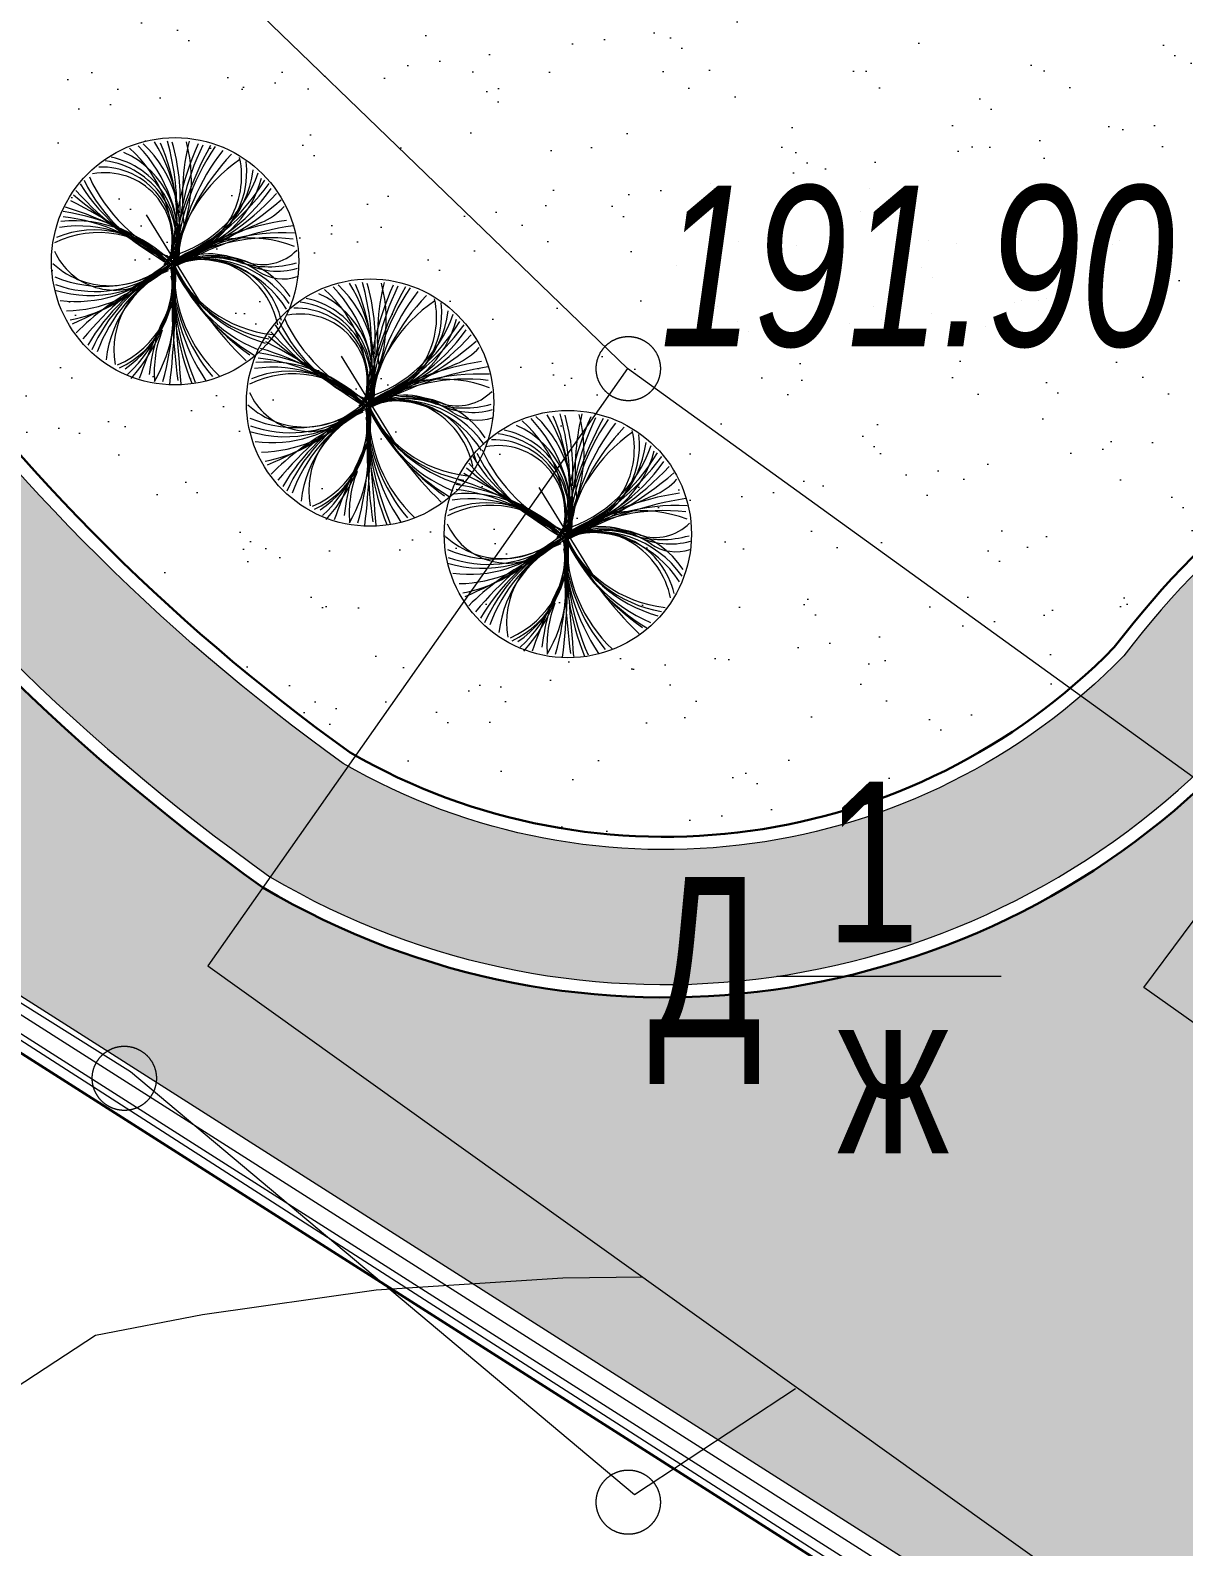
# Model space of a CAD drawing. Header units: millimetres. Extents: x -38151500 to -27467627, y -20617104 to -20349562.
# Drawn here: x -32388294 to -32381108, y -20512077 to -20502633 of the extents above; entities that cross this region are included whole.
import ezdxf
from ezdxf.xclip import XClip

# ---------------------------------------------------------------- set-up
doc = ezdxf.new("R2010")
doc.units = ezdxf.units.MM
doc.header["$MEASUREMENT"] = 0
doc.header["$XCLIPFRAME"] = 0
doc.layers.add('!!! ПОДОСНОВА', color=7, linetype='Continuous')
for name, color, linetype, lineweight in [('Новый_ГП_БК_08.20_Ном._пера__5', 5, 'Continuous', 30), ('Новый_ГП_Благоустройство штриховка_Ном._пера__246', 246, 'Continuous', 13), ('Новый_ГП_Граница участка_Ном._пера__1', 1, 'Continuous', 40), ('Новый_ГП_Ограждение_Ном._пера__152', 152, 'Continuous', 18), ('Новый_ГП_озеленение_газон_Ном._пера__74', 74, 'Continuous', 20), ('Новый_ГП_озеленение_кустарники_Ном._пера__86', 86, 'Continuous', 13), ('Новый_ГП_озеленение_кустарники_Ном._пера__94', 94, 'Continuous', 5), ('Чертеж_1_Новофедоровское_снт 28_07$0$tp_Здания_Ном._пера__253', 252, 'Continuous', 18), ('Чертеж_1_Новофедоровское_снт 28_07$0$tp_отметки_новые_Ном._пера__253', 252, 'Continuous', 18), ('Чертеж_1_Новый_ГП_Топография_Ном._пера__253', 252, 'Continuous', 18), ('Чертеж_1_Новый_Новофедоровское_снт 28_07$0$tp_Здания_Ном._пера__253', 252, 'Continuous', 18), ('Чертеж_1_Новый_Новофедоровское_снт 28_07$0$tp_Контур растит_Ном._пера__253', 252, 'Continuous', 18), ('Чертеж_1_Новый_Новофедоровское_снт 28_07$0$tp_Ограждения рабица_Ном._пера__253', 252, 'Continuous', 18), ('Чертеж_1_Новый_Новофедоровское_снт 28_07$0$tp_отметки_новые_Ном._пера__7', 7, 'Continuous', 18), ('Чертеж_1_Новый_Новофедоровское_снт 28_07$0$tp_рельеф_Ном._пера__253', 252, 'Continuous', 18)]:
    doc.layers.add(name, color=color, linetype=linetype, lineweight=lineweight)
doc.layers.add('Новый_ГП_озеленение_кустарники_Ном._пера__84', color=7, linetype='Continuous', lineweight=5, true_color=0x1f7f00)
doc.layers.add('Новый_ГП_Тротуар_Дорожки_Ном._пера__24', color=7, linetype='Continuous', lineweight=20, true_color=0x4f1400)
doc.styles.add('РЎР“Р•РќР•Р\xa0РР\xa0_РЎРўРР›Р¬_1', font='arial.ttf', dxfattribs={"width": 0.75})
doc.styles.add('РЎР“Р•РќР•Р\xa0РР\xa0_РЎРўРР›Р¬_3', font='arial.ttf', dxfattribs={"width": 0.749999})
pattern_1 = [(37.5, (5709271.23, 0), (-24.0004694, 734.119856), [0, -579.12, 0, -647.7, 0, -619.125]), (7.5, (5709271.2, 0), (674.284925, 1075.23765), [0, -312.42, 0, -521.97, 0, -200.025]), (327.5, (5708802.6, 0), (1186.488555, 2.155777), [0, -190.5, 0, -685.8, 0, -895.35]), (317.5, (5708802.6, 0), (1145.334679, 334.393985), [0, -95.25, 0, -449.58, 0, -514.35])]

# ---------------------------------------------------------------- blocks, each defined once
blk = doc.blocks.new('Чертеж_5_1', base_point=(5709271.2, 0))
at = {"layer": 'Чертеж_1_Новый_ГП_Топография_Ном._пера__253', "color": 252, "lineweight": 18, "flags": 128}
for points in [[(-32412928.5, -20517064.2), (-32412888.8, -20517000), (-32402401.8, -20499900.4), (-32376231.7, -20516708.2), (-32364670.8, -20500671), (-32354754.8, -20487867), (-32356508.8, -20480650), (-32358513.8, -20473503), (-32364006.8, -20475465), (-32366862.1, -20474628.4), (-32381133.3, -20465849), (-32371184.2, -20449640.3), (-32378792.8, -20444942), (-32419823.8, -20512686)], [(-32381958.8, -20466500), (-32362558.8, -20478480), (-32360088.8, -20474480), (-32355648.8, -20486530), (-32365378.8, -20500140), (-32364518.8, -20500700), (-32375878.8, -20516190), (-32376208.8, -20516730), (-32376478.8, -20516560), (-32400958.8, -20500980), (-32390278.8, -20483870), (-32391988.8, -20482750)]]:
    blk.add_lwpolyline(points, close=True, dxfattribs=at)
at = {"layer": 'Чертеж_1_Новый_Новофедоровское_снт 28_07$0$tp_Здания_Ном._пера__253', "color": 252, "lineweight": 18, "flags": 128}
blk.add_lwpolyline([(-32376653.5, -20515998.8), (-32374703.4, -20513307.4), (-32381356.3, -20508594.1), (-32380615.8, -20507598), (-32384572.8, -20504739), (-32387187.8, -20508460)], close=True, dxfattribs=at)
blk.add_lwpolyline([(-32383643, -20508524.5), (-32382246.6, -20508524.5)], dxfattribs=at)
at = {"layer": 'Чертеж_1_Новый_Новофедоровское_снт 28_07$0$tp_Контур растит_Ном._пера__253', "color": 252, "lineweight": 18, "flags": 128}
blk.add_lwpolyline([(-32388227.8, -20501211), (-32384572.8, -20504739)], dxfattribs=at)
at = {"layer": 'Чертеж_1_Новый_Новофедоровское_снт 28_07$0$tp_Ограждения рабица_Ном._пера__253', "color": 252, "lineweight": 18, "flags": 128}
blk.add_lwpolyline([(-32402401.8, -20499900.4), (-32392738.8, -20505945), (-32387670.8, -20509117), (-32384530.8, -20511753), (-32383526.3, -20511091.3)], dxfattribs=at)
at = {"layer": 'Чертеж_1_Новый_Новофедоровское_снт 28_07$0$tp_отметки_новые_Ном._пера__7', "color": 7, "lineweight": 18}
for centre in [(-32384568.8, -20504740), (-32387708.8, -20509160), (-32384568.8, -20511800)]:
    blk.add_circle(centre, 200, dxfattribs=at)
at = {"layer": 'Чертеж_1_Новый_Новофедоровское_снт 28_07$0$tp_рельеф_Ном._пера__253', "color": 252, "lineweight": 18, "flags": 128}
blk.add_lwpolyline([(-32384477.9, -20510399.3), (-32384977.4, -20510403.8), (-32386138.8, -20510480), (-32387222.3, -20510632.5), (-32387889.2, -20510762), (-32388578.7, -20511212.5), (-32388753.4, -20511818.8), (-32388560, -20512409.3), (-32388280.6, -20512978.3), (-32387904.6, -20513364.9), (-32387345.9, -20513665.5), (-32386876.5, -20513815.2), (-32385803.3, -20513909.2), (-32383672.3, -20513693.5), (-32381801.7, -20513484.6), (-32380413, -20513308.4)], dxfattribs=at)
at = {"layer": 'Чертеж_1_Новофедоровское_снт 28_07$0$tp_Здания_Ном._пера__253', "color": 252, "lineweight": 18, "char_height": 1000.002, "style": 'РЎР“Р•РќР•Р\xa0РР\xa0_РЎРўРР›Р¬_3'}
for s, insert, attachment_point in [('\\A1;{\\pql;\\fArial|b0|i0|c204|p0;\\W0.749999;1}', (-32383337.7, -20507812.8), 4), ('\\A1;{\\pql;\\fArial|b0|i0|c204|p0;\\W0.749999;Д}', (-32384444.3, -20509195.3), 7), ('\\A1;{\\pql;\\fArial|b0|i0|c204|p0;\\W0.749999;ж}', (-32383269.2, -20509128), 4)]:
    blk.add_mtext(s, dxfattribs=dict(at, insert=insert, attachment_point=attachment_point))
at = {"layer": 'Чертеж_1_Новофедоровское_снт 28_07$0$tp_отметки_новые_Ном._пера__253', "color": 252, "lineweight": 18, "insert": (-32384369.8, -20504614.6), "char_height": 999.996, "attachment_point": 7, "style": 'РЎР“Р•РќР•Р\xa0РР\xa0_РЎРўРР›Р¬_1'}
blk.add_mtext('\\A1;{\\pql;\\fArial|b0|i1|c204|p0;\\W0.750000;191.90}', dxfattribs=at)

msp = doc.modelspace()

# ---------------------------------------------------------------- hatches: boundary and pattern name
at = {"layer": 'Новый_ГП_Благоустройство штриховка_Ном._пера__246', "linetype": 'Continuous', "lineweight": 13}
h = msp.add_hatch(dxfattribs=at)
h.set_pattern_fill('Гравий_0005', color=246, style=0, pattern_type=2)
h.set_pattern_definition([(0, (5709271.23, 43.3), (173.2051, 300), [0, -25, 50, -271.4102]), (0, (5709271.23, -43.3), (173.2051, 300), [0, -25, 50, -271.4102]), (60, (5709271.23, 3e-09), (-173.2050711, 300.0000167), [50, -296.4102]), (60, (5709371.23, 3e-09), (-173.2050711, 300.0000167), [0, -296.4102, 50, 0, 0, 0]), (120, (5709271.23, 3e-09), (-346.4101711, 1.67e-05), [0, -296.4102, 50, 0, 0, 0]), (120, (5709371.23, 3e-09), (-346.4101711, 1.67e-05), [50, -296.4102])])
h.paths.add_polyline_path([(-32386045.03, -20491721.05), (-32386951.75, -20491154.4, 0.006807), (-32386854.78, -20491982.72, -0.3062134), (-32387696.71, -20493067.27, 0.0041139), (-32389797.65, -20493818.08, 0.2666049), (-32392163.03, -20497442.37, 0.0780142), (-32391928.89, -20500578.76, 0.1723091), (-32386801.29, -20507904.97, 0.3489048), (-32380840.64, -20507074.29, -0.2585313), (-32376447.91, -20505095.61, 0.0136544), (-32373936.39, -20505139.94, 0.3144836), (-32369183.16, -20502258.84), (-32369950.33, -20501779.39), (-32369952.07, -20501920.58, -0.3218012), (-32373908.31, -20504299.62, -0.0137708), (-32376394.98, -20504257.14, 0.2552703), (-32381480.77, -20506528.05, -0.3432439), (-32386344.31, -20507199.11, -0.1712031), (-32391114.77, -20500371.13, -0.0778536), (-32391324.95, -20497500.11, -0.2637), (-32389458.61, -20494588.46, -0.0040028), (-32387426.97, -20493862.81, 0.3175283), (-32386012.55, -20491944, -0.0065687)])
at = {"layer": 'Новый_ГП_озеленение_газон_Ном._пера__74', "linetype": 'Continuous', "lineweight": 20}
h = msp.add_hatch(dxfattribs=at)
h.set_pattern_fill('AR_SAND_0005', color=74, style=0, pattern_type=2)
h.set_pattern_definition(pattern_1)
h.paths.add_polyline_path([(-32399843.27, -20499759.47), (-32400546.81, -20500886.58), (-32376306.25, -20516314.19), (-32376128.16, -20516022.78), (-32367023.74, -20503608.39), (-32369114.56, -20502301.71, -0.3182453), (-32373938.91, -20505219.97, -0.0136448), (-32376453.02, -20505175.46, 0.258872), (-32380779.38, -20507125.97, -0.3493763), (-32386844.9, -20507972.13, -0.1724048), (-32392006.42, -20500598.54, -0.0780291), (-32392242.85, -20497436.84, -0.2668386), (-32389829.69, -20493744.62, -0.0041241), (-32387722.3, -20492991.46, 0.3045295), (-32386935.14, -20491985.23, -0.0082483), (-32387037.3, -20491100.93), (-32389717.06, -20489426.28), (-32395713.89, -20499021.83), (-32394834.76, -20499571.23), (-32396318.37, -20501945.51)])
h = msp.add_hatch(dxfattribs=at)
h.set_pattern_fill('AR_SAND_0005', color=74, style=0, pattern_type=2)
h.set_pattern_definition(pattern_1)
h.paths.add_polyline_path([(-32387401.2, -20493938.54, 0.0039917), (-32389426.03, -20494661.72, 0.2633703), (-32391245.13, -20497505.57, 0.0778382), (-32391037.23, -20500351.37, 0.171087), (-32386300.89, -20507131.79, 0.342622), (-32381541.43, -20506475.67, -0.2549845), (-32376390.01, -20504177.28, 0.0137834), (-32373905.45, -20504219.58, 0.3210024), (-32370031.46, -20501902.59), (-32370025.16, -20501732.63), (-32385953.71, -20491778.12, 0.0090704), (-32385932.43, -20491938.77, -0.3183331)])

# ---------------------------------------------------------------- linework, layer by layer
at = {"layer": 'Новый_ГП_БК_08.20_Ном._пера__5', "color": 5, "lineweight": 30}
msp.add_lwpolyline([(-32370031.46, -20501902.59, -0.3210024), (-32373905.45, -20504219.58, -0.0137834), (-32376390.01, -20504177.28, 0.2549845), (-32381541.43, -20506475.67, -0.342622), (-32386300.89, -20507131.79, -0.171087), (-32391037.23, -20500351.37, -0.0778382), (-32391245.13, -20497505.57, -0.2633703), (-32389426.03, -20494661.72, -0.0039917), (-32387401.2, -20493938.54, 0.3183331), (-32385932.43, -20491938.77, -0.0090704), (-32385953.71, -20491778.12), (-32387037.3, -20491100.93, 0.0082483), (-32386935.14, -20491985.23, -0.3045295), (-32387722.3, -20492991.46, 0.0041241), (-32389829.69, -20493744.62, 0.2668386), (-32392242.85, -20497436.84, 0.0780291), (-32392006.42, -20500598.54, 0.1724048), (-32386844.9, -20507972.13, 0.3493763), (-32380779.39, -20507125.97, -0.258872), (-32376453.02, -20505175.46, 0.0136448), (-32373938.91, -20505219.97, 0.3182453), (-32369114.56, -20502301.71), (-32370025.16, -20501732.63)], format="xyb", close=True, dxfattribs=at)
at = {"layer": 'Новый_ГП_Граница участка_Ном._пера__1', "color": 1, "lineweight": 40}
msp.add_lwpolyline([(-32381958.77, -20466500), (-32362558.77, -20478480), (-32360088.77, -20474480), (-32355648.77, -20486530), (-32365378.77, -20500140), (-32364518.77, -20500700), (-32375878.77, -20516190), (-32376208.77, -20516730), (-32376478.77, -20516560), (-32400958.77, -20500980), (-32390278.77, -20483870), (-32391988.77, -20482750)], close=True, dxfattribs=at)
at = {"layer": 'Новый_ГП_Ограждение_Ном._пера__152', "color": 152, "lineweight": 18}
msp.add_lwpolyline([(-32399756.41, -20499620.31), (-32400546.81, -20500886.58), (-32376306.25, -20516314.19), (-32376128.16, -20516022.78), (-32364948.25, -20500778.34), (-32365805.04, -20500220.42), (-32355985.17, -20486484.71), (-32360157.24, -20475161.87), (-32362461.13, -20478892.88), (-32381861.08, -20466912.91), (-32384195.28, -20470694.63), (-32384364.48, -20470587.99), (-32381926.21, -20466637.64), (-32362526.22, -20478617.63), (-32360111.59, -20474707.29), (-32355760.9, -20486514.9), (-32365520.86, -20500166.81), (-32364661.93, -20500726.11), (-32375961.9, -20516134.26), (-32376241.8, -20516592.28), (-32400821.45, -20500948.86), (-32399926.02, -20499514.33), (-32399756.54, -20499620.23)], dxfattribs=at)
msp.add_lwpolyline([(-32381893.65, -20466775.27), (-32362493.68, -20478755.25), (-32360134.41, -20474934.58), (-32355873.04, -20486499.81), (-32365662.95, -20500193.61), (-32364805.09, -20500752.22), (-32376045.03, -20516078.52), (-32376274.02, -20516453.24), (-32400684.13, -20500917.72), (-32390005.49, -20483809.91), (-32391716.31, -20482689.37)], close=True, dxfattribs=at)
at = {"layer": 'Новый_ГП_озеленение_газон_Ном._пера__74', "color": 74, "lineweight": 20}
for points in [[(-32396318.37, -20501945.51), (-32399843.27, -20499759.47), (-32400546.81, -20500886.58), (-32376306.25, -20516314.19), (-32376128.16, -20516022.78), (-32367023.74, -20503608.39), (-32369114.56, -20502301.71, -0.3182453), (-32373938.91, -20505219.97, -0.0136448), (-32376453.02, -20505175.46, 0.258872), (-32380779.38, -20507125.97, -0.3493763), (-32386844.9, -20507972.13, -0.1724048), (-32392006.42, -20500598.54, -0.0780291), (-32392242.85, -20497436.84, -0.2668386), (-32389829.69, -20493744.62, -0.0041241), (-32387722.3, -20492991.46, 0.3045295), (-32386935.14, -20491985.23, -0.0082483), (-32387037.3, -20491100.93), (-32389717.06, -20489426.28), (-32395713.89, -20499021.83), (-32394834.76, -20499571.23)], [(-32370025.16, -20501732.63), (-32370031.46, -20501902.59, -0.3210024), (-32373905.45, -20504219.58, -0.0137834), (-32376390.01, -20504177.28, 0.2549845), (-32381541.43, -20506475.67, -0.342622), (-32386300.89, -20507131.79, -0.171087), (-32391037.23, -20500351.37, -0.0778382), (-32391245.13, -20497505.57, -0.2633703), (-32389426.03, -20494661.72, -0.0039917), (-32387401.2, -20493938.54, 0.3183331), (-32385932.43, -20491938.77, -0.0090704), (-32385953.71, -20491778.12)]]:
    msp.add_lwpolyline(points, format="xyb", close=True, dxfattribs=at)
at = {"layer": 'Новый_ГП_озеленение_кустарники_Ном._пера__84', "color": 86, "lineweight": 5, "true_color": 0x1f7f00}
for p, q in [((-32387213.56, -20504360.83), (-32387571.01, -20503781.88)), ((-32387681.76, -20504250.08), (-32387102.82, -20503892.63)), ((-32385998.77, -20505240.75), (-32386356.21, -20504661.81)), ((-32386466.96, -20505130), (-32385888.02, -20504772.55)), ((-32384766.61, -20506060.25), (-32385124.06, -20505481.3)), ((-32385234.81, -20505949.5), (-32384655.87, -20505592.05))]:
    msp.add_line(p, q, dxfattribs=at)
at = {"layer": 'Новый_ГП_озеленение_кустарники_Ном._пера__86', "color": 86, "lineweight": 13}
for centre in [(-32387392.29, -20504071.35), (-32386177.49, -20504951.28), (-32384945.34, -20505770.78)]:
    msp.add_circle(centre, 770.25, dxfattribs=at)
at = {"layer": 'Новый_ГП_озеленение_кустарники_Ном._пера__94', "color": 94, "lineweight": 5}
for centre, radius, start, end in [((-32388428.8, -20503884.91), 1065.42, 351.924681, 31.533564), ((-32388603.48, -20503829.32), 1224.01, 352.957714, 23.737631), ((-32388212.61, -20503562.51), 921.61, 324.789004, 14.807868), ((-32388957.64, -20503749.55), 1576.48, 356.662955, 15.702291), ((-32388653.74, -20503684.77), 1293.49, 356.193766, 15.918386), ((-32385882, -20503673.37), 1465.26, 166.165259, 187.185336), ((-32387893.19, -20503921.05), 508.39, 345.091891, 78.29152), ((-32387937.71, -20503905.96), 559.67, 343.593802, 66.159102), ((-32388194.52, -20503957.27), 785.44, 352.44954, 48.791784), ((-32388297.08, -20503994.02), 932.04, 356.182265, 43.575481), ((-32388085.5, -20503867.46), 723.77, 344.331126, 46.904688), ((-32385250.04, -20504411.06), 2195.21, 151.106178, 171.208514), ((-32385574.06, -20504083.8), 1832.74, 156.059634, 179.090828), ((-32387510.3, -20503541.15), 532.39, 282.380088, 12.605009), ((-32386008.11, -20504387.14), 1425.82, 136.461365, 166.472321), ((-32385998.5, -20504146.57), 1389.21, 145.387988, 177.555594), ((-32385848.12, -20504023.9), 1528.78, 153.728136, 181.421885), ((-32385980.67, -20504241.11), 1408.5, 142.32876, 171.568082), ((-32387828.67, -20503938.83), 418.97, 342.964497, 100.655477), ((-32387851.32, -20503931.06), 447.04, 342.400476, 92.158282), ((-32387894.32, -20503951.83), 510, 345.881866, 82.448989), ((-32387597.58, -20503407.08), 698.62, 284.619527, 352.288405), ((-32387650.57, -20503254.54), 820.69, 286.666873, 341.11797), ((-32386419.08, -20504260.16), 1001.45, 124.732659, 169.145171), ((-32387507.36, -20503512.72), 561.7, 288.543315, 6.338331), ((-32387055.03, -20503022.49), 1087.9, 211.331593, 252.816436), ((-32387030.39, -20503113.59), 1033.25, 205.983532, 248.158126), ((-32387007.69, -20503126.77), 1010.05, 204.53121, 246.739662), ((-32387766.03, -20502930.69), 1190.87, 286.774753, 324.714649), ((-32388099.21, -20502630.17), 1608.74, 295.03763, 323.469087), ((-32387961.83, -20502873.88), 1323.82, 294.322528, 328.49878), ((-32387517, -20503375.81), 686.27, 282.124452, 345.060504), ((-32390033.48, -20507535.87), 4327.64, 52.82288, 62.58966), ((-32384241.01, -20499104.41), 5920.61, 230.276823, 237.077042), ((-32386666.1, -20502450.86), 1787.8, 221.258459, 245.609125), ((-32388259.49, -20501895.69), 2356.36, 290.624585, 310.438379), ((-32387940.49, -20502571.42), 1597.89, 289.958411, 317.541397), ((-32388281.39, -20505076.34), 1328.01, 48.670802, 81.679322), ((-32388219.95, -20504949.05), 1162.24, 47.532097, 83.521658), ((-32388622.4, -20505536.07), 1883.56, 50.789176, 73.089968), ((-32387021.5, -20503444.71), 419.86, 293.193647, 317.336656), ((-32387869.76, -20504508.29), 615.89, 42.475803, 116.354806), ((-32387896.94, -20504477.56), 601.7, 39.885266, 112.930351), ((-32387995.31, -20504611.05), 759.88, 41.219005, 98.86589), ((-32388024.48, -20504617.11), 798.45, 40.811167, 95.679403), ((-32386720.21, -20505108.55), 1215.13, 86.626914, 124.675431), ((-32386457.94, -20505467.99), 1668.93, 98.25601, 123.537832), ((-32382987.1, -20512860.55), 9823.89, 113.193647, 116.37975), ((-32386332.23, -20505949.92), 2125.36, 98.809627, 118.607111), ((-32386938.62, -20504740.29), 814.59, 69.145489, 125.523895), ((-32386794.91, -20505084.3), 1159.27, 83.20014, 120.681832), ((-32387800.2, -20503702.78), 520.82, 227.239855, 319.698208), ((-32387768.6, -20503840.9), 410.45, 204.030405, 302.251624), ((-32387848.79, -20503482.11), 745.39, 246.877311, 307.76599), ((-32387920.25, -20503524.29), 759.79, 253.076533, 313.726613), ((-32386178.93, -20506043.25), 2326.24, 122.499095, 140.22353), ((-32388002.22, -20504156.49), 614.7, 294.162196, 6.19104), ((-32388071.66, -20504188.14), 663.11, 303.640378, 8.301985), ((-32388321.64, -20504100.98), 925, 313.164651, 1.245362), ((-32388448.71, -20504096.83), 1051.97, 318.000319, 0.868666), ((-32386584.16, -20503708.42), 906.25, 204.020814, 254.197929), ((-32386704.95, -20503754.27), 777.29, 204.558191, 263.976627), ((-32386231.15, -20503538.84), 1301.88, 205.022903, 239.06203), ((-32387211, -20504702.18), 645.75, 34.823655, 107.592859), ((-32386510.6, -20503742.71), 951.8, 199.914486, 247.393985), ((-32387194.16, -20504757.39), 710.12, 72.993389, 107.220858), ((-32387154.12, -20504610.62), 576.02, 33.690579, 115.632889), ((-32387179.81, -20504474.88), 449.59, 61.70795, 119.546081), ((-32386675.86, -20503777.49), 787.64, 202.882225, 260.28785), ((-32387268.99, -20504574.77), 527.47, 11.714309, 104.473028), ((-32387148.43, -20504696.49), 653.06, 71.603953, 111.814394), ((-32387157.71, -20504543.24), 498.32, 55.561905, 117.786125), ((-32387209.46, -20504551.95), 491.83, 13.025308, 110.73304), ((-32387257.73, -20504722.94), 662.62, 32.254072, 100.886665), ((-32386806.81, -20503490.97), 614.21, 252.993389, 286.046002), ((-32386753.91, -20503683.63), 449.01, 241.70795, 286.137227), ((-32386847.91, -20503792.89), 299.21, 251.603953, 315.566732), ((-32387891.25, -20503537.02), 722.5, 250.10111, 301.969183), ((-32388005.97, -20503533.09), 788.22, 262.510654, 312.134871), ((-32388085.7, -20503524.73), 855.22, 271.154696, 314.143584), ((-32389282.19, -20501601.89), 3119.69, 293.628777, 306.032761), ((-32386828.63, -20505242.54), 1283.51, 118.475519, 149.647737), ((-32386926.7, -20505063.34), 1078.42, 119.306379, 155.940485), ((-32386923.58, -20504993.16), 1019.64, 120.467689, 159.463165), ((-32387095.77, -20504769.52), 731.58, 112.525062, 173.32445), ((-32387248.89, -20504621.43), 524.99, 110.953068, 190.131457), ((-32388002.1, -20504188.32), 607.51, 295.651521, 5.270459), ((-32388314.94, -20504357.72), 919.14, 329.84397, 12.182997), ((-32389160.75, -20504344.35), 1757.71, 344.309031, 7.745517), ((-32392750.72, -20504216.66), 5361.73, 353.346072, 0.880103), ((-32125818.41, -20482882.55), 262457.79, 184.63958, 184.7977603), ((-32386142.53, -20504109.93), 1271.89, 179.759249, 213.68111), ((-32383105.95, -20504242.19), 4307.77, 178.493759, 187.625345), ((-32386337.09, -20504095.43), 1075.66, 181.78621, 220.175878), ((-32385655.18, -20504136.06), 1751.95, 179.028632, 203.108368), ((-32385772.98, -20504218.41), 1634.07, 176.924615, 201.998588), ((-32386487.2, -20504125.78), 912.3, 178.892192, 226.529826), ((-32385210.6, -20502909.06), 2489.93, 208.834866, 225.723902), ((-32386118.25, -20503492.97), 1414.57, 206.067372, 235.093136), ((-32386718.26, -20503902.34), 278.77, 235.561905, 288.583598), ((-32388225.42, -20503514.18), 939.83, 280.996176, 312.562966), ((-32386883.44, -20505646.73), 1595.07, 117.669094, 134.906335), ((-32386722.91, -20504785.88), 559.67, 343.593802, 66.159102), ((-32386979.73, -20504837.19), 785.44, 352.44954, 48.791784), ((-32387082.28, -20504873.95), 932.04, 356.182265, 43.575481), ((-32386870.7, -20504747.39), 723.77, 344.331126, 46.904688), ((-32387214, -20504764.84), 1065.42, 351.924681, 31.533564), ((-32387388.69, -20504709.24), 1224.01, 352.957714, 23.737631), ((-32386997.81, -20504442.44), 921.61, 324.789004, 14.807868), ((-32387742.85, -20504629.47), 1576.48, 356.662955, 15.702291), ((-32384035.24, -20505290.98), 2195.21, 151.106178, 171.208514), ((-32387438.94, -20504564.69), 1293.49, 356.193766, 15.918386), ((-32384359.26, -20504963.73), 1832.74, 156.059634, 179.090828), ((-32384783.7, -20505026.49), 1389.21, 145.387988, 177.555594), ((-32384633.32, -20504903.83), 1528.78, 153.728136, 181.421885), ((-32384765.87, -20505121.04), 1408.5, 142.32876, 171.568082), ((-32384667.2, -20504553.29), 1465.26, 166.165259, 187.185336), ((-32383845.35, -20506128.26), 3996.75, 153.107421, 160.604606), ((-32386636.53, -20504810.99), 447.04, 342.400476, 92.158282), ((-32386679.52, -20504831.75), 510, 345.881866, 82.448989), ((-32386678.39, -20504800.97), 508.39, 345.091891, 78.29152), ((-32385204.28, -20505140.09), 1001.45, 124.732659, 169.145171), ((-32386295.5, -20504421.07), 532.39, 282.380088, 12.605009), ((-32384793.32, -20505267.07), 1425.82, 136.461365, 166.472321), ((-32386292.57, -20504392.64), 561.7, 288.543315, 6.338331), ((-32385840.23, -20503902.42), 1087.9, 211.331593, 252.816436), ((-32385815.59, -20503993.52), 1033.25, 205.983532, 248.158126), ((-32385792.89, -20504006.69), 1010.05, 204.53121, 246.739662), ((-32386613.88, -20504818.75), 418.97, 342.964497, 100.655477), ((-32386382.78, -20504287), 698.62, 284.619527, 352.288405), ((-32386884.41, -20503510.09), 1608.74, 295.03763, 323.469087), ((-32386747.03, -20503753.8), 1323.82, 294.322528, 328.49878), ((-32386435.78, -20504134.46), 820.69, 286.666873, 341.11797), ((-32386302.2, -20504255.73), 686.27, 282.124452, 345.060504), ((-32386235.7, -20504921.05), 1325.89, 163.318045, 173.709465), ((-32386814.62, -20504762.06), 707.91, 158.323065, 184.650866), ((-32383026.21, -20499984.34), 5920.61, 230.276823, 237.077042), ((-32385451.3, -20503330.78), 1787.8, 221.258459, 245.609125), ((-32386551.24, -20503810.61), 1190.87, 286.774753, 324.714649), ((-32386725.69, -20503451.35), 1597.89, 289.958411, 317.541397), ((-32387066.59, -20505956.27), 1328.01, 48.670802, 81.679322), ((-32387407.6, -20506416), 1883.56, 50.789176, 73.089968), ((-32388818.69, -20508415.8), 4327.64, 52.82288, 62.58966), ((-32387044.69, -20502775.61), 2356.36, 290.624585, 310.438379), ((-32385806.7, -20504324.64), 419.86, 293.193647, 317.336656), ((-32386780.51, -20505490.97), 759.88, 41.219005, 98.86589), ((-32386809.68, -20505497.03), 798.45, 40.811167, 95.679403), ((-32387005.15, -20505828.97), 1162.24, 47.532097, 83.521658), ((-32385243.14, -20506347.91), 1668.93, 98.25601, 123.537832), ((-32381772.3, -20513740.48), 9823.89, 113.193647, 116.37975), ((-32385117.43, -20506829.85), 2125.36, 98.809627, 118.607111), ((-32386654.96, -20505388.21), 615.89, 42.475803, 116.354806), ((-32386682.14, -20505357.48), 601.7, 39.885266, 112.930351), ((-32385723.82, -20505620.22), 814.59, 69.145489, 125.523895), ((-32385505.41, -20505988.47), 1215.13, 86.626914, 124.675431), ((-32385580.11, -20505964.23), 1159.27, 83.20014, 120.681832), ((-32386585.4, -20504582.71), 520.82, 227.239855, 319.698208), ((-32386553.8, -20504720.83), 410.45, 204.030405, 302.251624), ((-32385996.2, -20505582.11), 645.75, 34.823655, 107.592859), ((-32385979.36, -20505637.31), 710.12, 72.993389, 107.220858), ((-32385939.32, -20505490.55), 576.02, 33.690579, 115.632889), ((-32385965.02, -20505354.8), 449.59, 61.70795, 119.546081), ((-32386054.19, -20505454.69), 527.47, 11.714309, 104.473028), ((-32385933.63, -20505576.41), 653.06, 71.603953, 111.814394), ((-32385942.92, -20505423.16), 498.32, 55.561905, 117.786125), ((-32385994.66, -20505431.87), 491.83, 13.025308, 110.73304), ((-32386042.93, -20505602.86), 662.62, 32.254072, 100.886665), ((-32385633.11, -20504672.81), 299.21, 251.603953, 315.566732), ((-32386634, -20504362.03), 745.39, 246.877311, 307.76599), ((-32386705.45, -20504404.21), 759.79, 253.076533, 313.726613), ((-32386676.45, -20504416.94), 722.5, 250.10111, 301.969183), ((-32386791.17, -20504413.01), 788.22, 262.510654, 312.134871), ((-32386870.9, -20504404.65), 855.22, 271.154696, 314.143584), ((-32388067.39, -20502481.81), 3119.69, 293.628777, 306.032761), ((-32384964.13, -20506923.17), 2326.24, 122.499095, 140.22353), ((-32385613.83, -20506122.47), 1283.51, 118.475519, 149.647737), ((-32385711.91, -20505943.26), 1078.42, 119.306379, 155.940485), ((-32385708.78, -20505873.08), 1019.64, 120.467689, 159.463165), ((-32385880.98, -20505649.45), 731.58, 112.525062, 173.32445), ((-32386034.09, -20505501.35), 524.99, 110.953068, 190.131457), ((-32386787.43, -20505036.41), 614.7, 294.162196, 6.19104), ((-32386787.3, -20505068.25), 607.51, 295.651521, 5.270459), ((-32386856.86, -20505068.06), 663.11, 303.640378, 8.301985), ((-32387106.84, -20504980.91), 925, 313.164651, 1.245362), ((-32387233.91, -20504976.75), 1051.97, 318.000319, 0.868666), ((-32387945.95, -20505224.28), 1757.71, 344.309031, 7.745517), ((-32391535.92, -20505096.58), 5361.73, 353.346072, 0.880103), ((-32124603.61, -20483762.48), 262457.79, 184.63958, 184.7977603), ((-32384927.73, -20504989.85), 1271.89, 179.759249, 213.68111), ((-32381891.16, -20505122.12), 4307.77, 178.493759, 187.625345), ((-32385122.3, -20504975.36), 1075.66, 181.78621, 220.175878), ((-32385369.36, -20504588.34), 906.25, 204.020814, 254.197929), ((-32385490.15, -20504634.19), 777.29, 204.558191, 263.976627), ((-32385016.35, -20504418.76), 1301.88, 205.022903, 239.06203), ((-32384440.38, -20505015.98), 1751.95, 179.028632, 203.108368), ((-32384558.18, -20505098.33), 1634.07, 176.924615, 201.998588), ((-32385295.8, -20504622.64), 951.8, 199.914486, 247.393985), ((-32385461.06, -20504657.42), 787.64, 202.882225, 260.28785), ((-32385272.41, -20505005.7), 912.3, 178.892192, 226.529826), ((-32383995.8, -20503788.98), 2489.93, 208.834866, 225.723902), ((-32384903.45, -20504372.9), 1414.57, 206.067372, 235.093136), ((-32385592.01, -20504370.89), 614.21, 252.993389, 286.046002), ((-32385539.11, -20504563.55), 449.01, 241.70795, 286.137227), ((-32385503.46, -20504782.27), 278.77, 235.561905, 288.583598), ((-32385981.85, -20505584.34), 1065.42, 351.924681, 31.533564), ((-32386156.53, -20505528.74), 1224.01, 352.957714, 23.737631), ((-32385765.66, -20505261.94), 921.61, 324.789004, 14.807868), ((-32386510.69, -20505448.97), 1576.48, 356.662955, 15.702291), ((-32386206.79, -20505384.19), 1293.49, 356.193766, 15.918386), ((-32383435.05, -20505372.79), 1465.26, 166.165259, 187.185336), ((-32387010.63, -20504394.1), 939.83, 280.996176, 312.562966), ((-32385668.65, -20506526.65), 1595.07, 117.669094, 134.906335), ((-32387100.14, -20505237.65), 919.14, 329.84397, 12.182997), ((-32385446.24, -20505620.47), 508.39, 345.091891, 78.29152), ((-32385490.76, -20505605.38), 559.67, 343.593802, 66.159102), ((-32385747.57, -20505656.69), 785.44, 352.44954, 48.791784), ((-32385850.13, -20505693.44), 932.04, 356.182265, 43.575481), ((-32385638.55, -20505566.88), 723.77, 344.331126, 46.904688), ((-32382803.09, -20506110.48), 2195.21, 151.106178, 171.208514), ((-32383127.11, -20505783.22), 1832.74, 156.059634, 179.090828), ((-32385063.35, -20505240.57), 532.39, 282.380088, 12.605009), ((-32383561.16, -20506086.56), 1425.82, 136.461365, 166.472321), ((-32383551.55, -20505845.99), 1389.21, 145.387988, 177.555594), ((-32383401.17, -20505723.32), 1528.78, 153.728136, 181.421885), ((-32383533.72, -20505940.54), 1408.5, 142.32876, 171.568082), ((-32382630.55, -20507008.18), 3996.75, 153.107421, 160.604606), ((-32385381.72, -20505638.25), 418.97, 342.964497, 100.655477), ((-32385404.37, -20505630.49), 447.04, 342.400476, 92.158282), ((-32385447.37, -20505651.25), 510, 345.881866, 82.448989), ((-32385150.63, -20505106.5), 698.62, 284.619527, 352.288405), ((-32385203.62, -20504953.96), 820.69, 286.666873, 341.11797), ((-32383972.13, -20505959.58), 1001.45, 124.732659, 169.145171), ((-32385060.41, -20505212.14), 561.7, 288.543315, 6.338331), ((-32384608.08, -20504721.92), 1087.9, 211.331593, 252.816436), ((-32384583.44, -20504813.02), 1033.25, 205.983532, 248.158126), ((-32384560.74, -20504826.19), 1010.05, 204.53121, 246.739662), ((-32385319.08, -20504630.11), 1190.87, 286.774753, 324.714649), ((-32385652.26, -20504329.59), 1608.74, 295.03763, 323.469087), ((-32385514.88, -20504573.3), 1323.82, 294.322528, 328.49878), ((-32385070.05, -20505075.23), 686.27, 282.124452, 345.060504), ((-32385599.82, -20505641.99), 707.91, 158.323065, 184.650866), ((-32387586.53, -20509235.29), 4327.64, 52.82288, 62.58966), ((-32381794.06, -20500803.83), 5920.61, 230.276823, 237.077042), ((-32384219.15, -20504150.28), 1787.8, 221.258459, 245.609125), ((-32385812.54, -20503595.11), 2356.36, 290.624585, 310.438379), ((-32385493.54, -20504270.85), 1597.89, 289.958411, 317.541397), ((-32385020.9, -20505800.98), 1325.89, 163.318045, 173.709465), ((-32385834.44, -20506775.77), 1328.01, 48.670802, 81.679322), ((-32385773, -20506648.47), 1162.24, 47.532097, 83.521658), ((-32386175.45, -20507235.5), 1883.56, 50.789176, 73.089968), ((-32384574.55, -20505144.13), 419.86, 293.193647, 317.336656), ((-32385422.81, -20506207.71), 615.89, 42.475803, 116.354806), ((-32385449.99, -20506176.98), 601.7, 39.885266, 112.930351), ((-32385548.36, -20506310.47), 759.88, 41.219005, 98.86589), ((-32385577.53, -20506316.53), 798.45, 40.811167, 95.679403), ((-32384273.26, -20506807.97), 1215.13, 86.626914, 124.675431), ((-32384010.99, -20507167.41), 1668.93, 98.25601, 123.537832), ((-32380540.15, -20514559.98), 9823.89, 113.193647, 116.37975), ((-32383885.28, -20507649.35), 2125.36, 98.809627, 118.607111), ((-32384491.67, -20506439.72), 814.59, 69.145489, 125.523895), ((-32384347.96, -20506783.73), 1159.27, 83.20014, 120.681832), ((-32385353.25, -20505402.21), 520.82, 227.239855, 319.698208), ((-32385321.65, -20505540.33), 410.45, 204.030405, 302.251624), ((-32385401.84, -20505181.53), 745.39, 246.877311, 307.76599), ((-32385473.3, -20505223.71), 759.79, 253.076533, 313.726613), ((-32383731.98, -20507742.67), 2326.24, 122.499095, 140.22353), ((-32384648.82, -20506468.94), 731.58, 112.525062, 173.32445), ((-32385555.27, -20505855.91), 614.7, 294.162196, 6.19104), ((-32385624.71, -20505887.56), 663.11, 303.640378, 8.301985), ((-32385874.69, -20505800.41), 925, 313.164651, 1.245362), ((-32386001.76, -20505796.25), 1051.97, 318.000319, 0.868666), ((-32384137.21, -20505407.84), 906.25, 204.020814, 254.197929), ((-32384258, -20505453.69), 777.29, 204.558191, 263.976627), ((-32383784.2, -20505238.26), 1301.88, 205.022903, 239.06203), ((-32384764.05, -20506401.6), 645.75, 34.823655, 107.592859), ((-32384063.65, -20505442.14), 951.8, 199.914486, 247.393985), ((-32384747.21, -20506456.81), 710.12, 72.993389, 107.220858), ((-32384707.17, -20506310.04), 576.02, 33.690579, 115.632889), ((-32384732.86, -20506174.3), 449.59, 61.70795, 119.546081), ((-32384228.91, -20505476.91), 787.64, 202.882225, 260.28785), ((-32384822.04, -20506274.19), 527.47, 11.714309, 104.473028), ((-32384701.48, -20506395.91), 653.06, 71.603953, 111.814394), ((-32384710.76, -20506242.66), 498.32, 55.561905, 117.786125), ((-32384762.51, -20506251.37), 491.83, 13.025308, 110.73304), ((-32384810.78, -20506422.36), 662.62, 32.254072, 100.886665), ((-32384359.86, -20505190.39), 614.21, 252.993389, 286.046002), ((-32384306.96, -20505383.05), 449.01, 241.70795, 286.137227), ((-32384400.96, -20505492.31), 299.21, 251.603953, 315.566732), ((-32385444.3, -20505236.44), 722.5, 250.10111, 301.969183), ((-32385559.02, -20505232.51), 788.22, 262.510654, 312.134871), ((-32385638.75, -20505224.15), 855.22, 271.154696, 314.143584), ((-32386835.24, -20503301.31), 3119.69, 293.628777, 306.032761), ((-32384381.68, -20506941.97), 1283.51, 118.475519, 149.647737), ((-32384479.75, -20506762.76), 1078.42, 119.306379, 155.940485), ((-32384476.63, -20506692.58), 1019.64, 120.467689, 159.463165), ((-32384801.94, -20506320.85), 524.99, 110.953068, 190.131457), ((-32385555.15, -20505887.75), 607.51, 295.651521, 5.270459), ((-32385867.99, -20506057.15), 919.14, 329.84397, 12.182997), ((-32386713.8, -20506043.77), 1757.71, 344.309031, 7.745517), ((-32390303.77, -20505916.08), 5361.73, 353.346072, 0.880103), ((-32123371.46, -20484581.97), 262457.79, 184.63958, 184.7977603), ((-32383695.58, -20505809.35), 1271.89, 179.759249, 213.68111), ((-32380659, -20505941.62), 4307.77, 178.493759, 187.625345), ((-32383890.14, -20505794.86), 1075.66, 181.78621, 220.175878), ((-32383208.23, -20505835.48), 1751.95, 179.028632, 203.108368), ((-32383326.03, -20505917.83), 1634.07, 176.924615, 201.998588), ((-32384040.25, -20505825.2), 912.3, 178.892192, 226.529826), ((-32382763.65, -20504608.48), 2489.93, 208.834866, 225.723902), ((-32383671.3, -20505192.39), 1414.57, 206.067372, 235.093136), ((-32384271.31, -20505601.77), 278.77, 235.561905, 288.583598), ((-32385778.47, -20505213.6), 939.83, 280.996176, 312.562966), ((-32384436.49, -20507346.15), 1595.07, 117.669094, 134.906335), ((-32381398.4, -20507827.68), 3996.75, 153.107421, 160.604606), ((-32383788.75, -20506620.48), 1325.89, 163.318045, 173.709465), ((-32384367.67, -20506461.48), 707.91, 158.323065, 184.650866)]:
    msp.add_arc(centre, radius, start, end, dxfattribs=at)
at = {"layer": 'Новый_ГП_Тротуар_Дорожки_Ном._пера__24', "color": 28, "lineweight": 20, "true_color": 0x4f1400}
msp.add_lwpolyline([(-32369952.07, -20501920.58, -0.3218012), (-32373908.31, -20504299.62, -0.0137708), (-32376394.98, -20504257.14, 0.2552703), (-32381480.77, -20506528.05, -0.3432439), (-32386344.31, -20507199.11, -0.1712031), (-32391114.77, -20500371.13, -0.0778536), (-32391324.95, -20497500.11, -0.2637), (-32389458.61, -20494588.46, -0.0040028), (-32387426.97, -20493862.81, 0.3175283), (-32386012.55, -20491944, -0.0101135), (-32386060.13, -20491600.41), (-32386963.78, -20491035.68, 0.007781), (-32386854.78, -20491982.72, -0.3062134), (-32387696.71, -20493067.27, 0.0041139), (-32389797.65, -20493818.08, 0.2666049), (-32392163.03, -20497442.37, 0.0780142), (-32391928.89, -20500578.76, 0.1723091), (-32386801.29, -20507904.97, 0.3489048), (-32380840.64, -20507074.29, -0.2585313), (-32376447.91, -20505095.61, 0.0136544), (-32373936.39, -20505139.94, 0.3198609), (-32369145.63, -20502171.68), (-32369948.99, -20501669.63)], format="xyb", close=True, dxfattribs=at)

# ---------------------------------------------------------------- block references
at = {"layer": '!!! ПОДОСНОВА', "color": 252, "lineweight": 40}
ref = msp.add_blockref('Чертеж_5_1', (5709271.23, 0), dxfattribs=at)
XClip(ref).set_block_clipping_path([(-32447502.6966846101, -20418838.4532491304), (-32447502.6966846101, -20510095.8116091713), (-32424922.1270352304, -20510095.8116091713), (-32419528.9893509001, -20521215.6831232607), (-32334163.1257211715, -20521215.6831232607), (-32334163.1257211715, -20418721.7424019799)])

doc.saveas('drawing.dxf')
